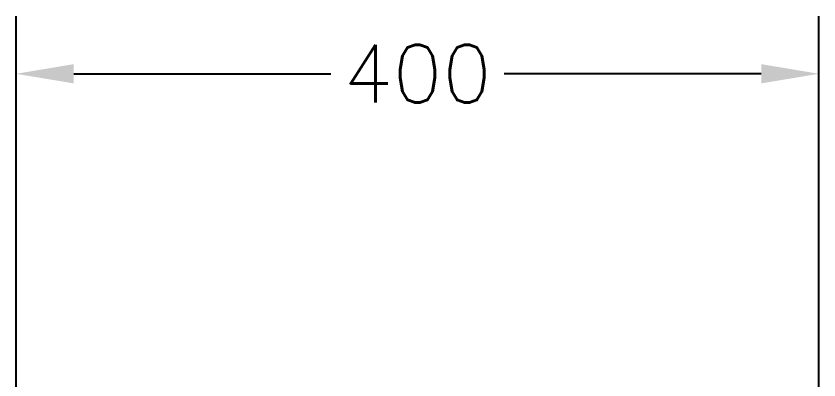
# Model space of a CAD drawing. Extents: x 60782 to 63207, y 58098 to 61529.
# Drawn here: x 62394.9 to 62795.3, y 59749.1 to 59930.6 of the extents above; entities that cross this region are included whole.
import ezdxf

# ---------------------------------------------------------------- set-up
doc = ezdxf.new("R2010")
doc.units = 0
doc.header["$MEASUREMENT"] = 0
doc.layers.get('Defpoints').update_dxf_attribs({"linetype": 'CONTINUOUS'})
doc.layers.add('Dim', color=4, linetype='CONTINUOUS')
doc.styles.get("Standard").update_dxf_attribs({"font": 'txt.shx', "bigfont": 'ghs.shx'})
doc.dimstyles.get("Standard").update_dxf_attribs({"dimtxt": 0.18, "dimasz": 0.18, "dimexe": 0.18, "dimexo": 0.0625, "dimgap": 0.09, "dimtad": 0, "dimtih": 1, "dimtoh": 1, "dimdec": 4, "dimzin": 0, "dimdsep": 46, "dimtxsty": 'Standard', "dimcen": 0.09, "dimadec": 0, "dimazin": 0, "dimtfac": 1, "dimtdec": 4, "dimtofl": 0, "dimtmove": 0, "dimatfit": 0, "dimfxl": 0, "dimtolj": 1, "dimtzin": 0, "dimarcsym": 0})

# ---------------------------------------------------------------- blocks, each defined once
blk = doc.blocks.new('*D10')
at = {"layer": 'Defpoints', "color": 0}
for p in [(62795.28, 59901.84), (62394.88, 59656), (62795.28, 59658.18)]:
    blk.add_point(p, dxfattribs=at)
at = {"layer": 'Dim', "color": 0, "lineweight": -2}
for p, q in [((62394.88, 59666), (62394.88, 59930.64)), ((62795.28, 59668.18), (62795.28, 59930.64)), ((62423.68, 59901.84), (62551.88, 59901.84)), ((62766.48, 59901.84), (62638.28, 59901.84))]:
    blk.add_line(p, q, dxfattribs=at)
at = {"layer": 'Dim', "color": 0}
for points in [[(62423.68, 59906.64), (62423.68, 59897.04), (62394.88, 59901.84)], [(62766.48, 59906.64), (62766.48, 59897.04), (62795.28, 59901.84)]]:
    blk.add_solid(points, dxfattribs=at)
at = {"layer": 'Dim', "color": 0, "insert": (62595.08, 59901.84), "char_height": 28.8, "attachment_point": 5}
blk.add_mtext('\\A1;400', dxfattribs=at)

msp = doc.modelspace()

# ---------------------------------------------------------------- dimensions: what is measured, and where the dimension line sits
at = {"layer": 'Dim', "color": 0}
dim = msp.add_linear_dim(base=(62795.28, 59901.84), p1=(62394.88, 59656), p2=(62795.28, 59658.18), dimstyle='Standard', override={"dimscale": 160, "dimgap": 0.06, "dimdec": 0, "dimatfit": 3}, dxfattribs=at)
dim.commit()
dim.dimension.update_dxf_attribs({"geometry": '*D10', "text_midpoint": (62595.08, 59901.84)})

doc.saveas('drawing.dxf')
